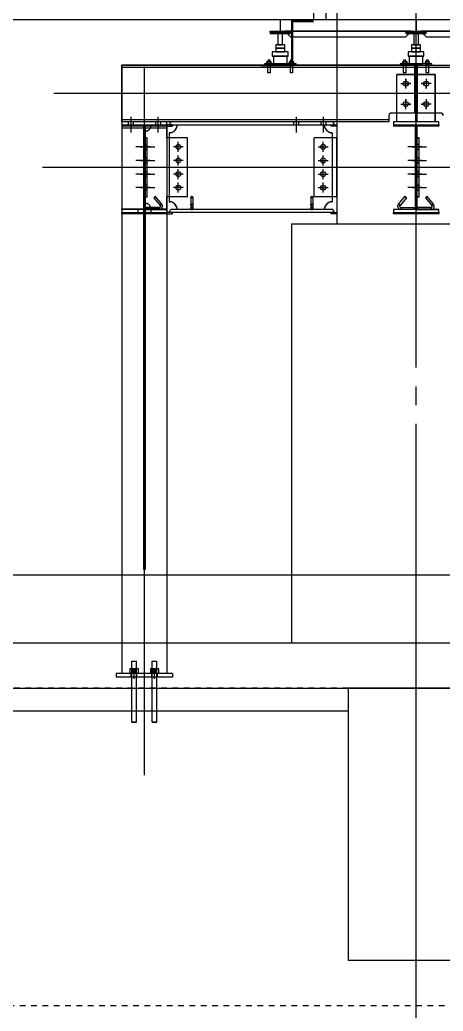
# Model space of a CAD drawing. Header units: millimetres. Extents: x -32710 to 654186, y -254124 to 420220.
# Drawn here: x 220650 to 222520, y 381575 to 385951 of the extents above; entities that cross this region are included whole.
import ezdxf

# ---------------------------------------------------------------- set-up
doc = ezdxf.new("R2010")
doc.units = ezdxf.units.MM
doc.header["$LTSCALE"] = 1000
for name, pattern in [('DXK_LINE_DOT2', [3.9198, 1.9599, -1.9599]), ('DXK_LINE_DOT3', [5.9187, 2.979, -0.9799, 0.9799, -0.9799]), ('TPH12-SEC-@E$0$CENTERK5', [6.916, 6.667, -0.083, 0.083, -0.083]), ('TPH12-SEC-@E$0$DOTK1', [0.1, 0.05, -0.05])]:
    doc.linetypes.add(name, pattern=pattern)
for name, color, linetype in [('A-Divide', 90, 'Continuous'), ('MD-20250424-增加TRAY與FS主管位置調整', 7, 'Continuous'), ('partition-S', 3, 'Continuous'), ('Raised Floor', 1, 'Continuous'), ('TPH12-SEC-@E$0$H-SIN', 252, 'TPH12-SEC-@E$0$CENTERK5'), ('TPH12-SEC-@E$0$KABE1', 252, 'Continuous'), ('TPH12-SEC-@E$0$SIAGE3', 252, 'Continuous'), ('TPH12-SEC-@E$0$STEEL3', 252, 'Continuous'), ('TPH12-SEC-@E$0$SUGATA3', 252, 'Continuous'), ('TPH12-SEC-@E$0$SUGATAD', 252, 'TPH12-SEC-@E$0$DOTK1')]:
    doc.layers.add(name, color=color, linetype=linetype)

# ---------------------------------------------------------------- blocks, each defined once
blk = doc.blocks.new('TPH12-SEC-@E')
at = {"layer": 'TPH12-SEC-@E$0$H-SIN'}
for p, q in [((222400, 377500), (222400, 414000)), ((274800, 385950), (45200, 385950)), ((298929.6, 383500), (18729.6, 383500))]:
    blk.add_line(p, q, dxfattribs=at)
at = {"layer": 'TPH12-SEC-@E$0$KABE1'}
for p, q in [((272350, 383200), (188250, 383200)), ((189100, 383000), (272350, 383000))]:
    blk.add_line(p, q, dxfattribs=at)
blk.add_lwpolyline([(222100, 381800), (222700, 381800), (222700, 383000), (222100, 383000)], close=True, dxfattribs=at)
at = {"layer": 'TPH12-SEC-@E$0$SIAGE3'}
blk.add_line((214300, 382900), (222100, 382900), dxfattribs=at)
at = {"layer": 'TPH12-SEC-@E$0$STEEL3'}
blk.add_line((222050, 393725), (222050, 385050), dxfattribs=at)
at = {"layer": 'TPH12-SEC-@E$0$SUGATA3'}
for q in [(221850, 383200), (222950, 385050)]:
    blk.add_line((221850, 385050), q, dxfattribs=at)
at = {"layer": 'TPH12-SEC-@E$0$SUGATAD', "ltscale": 0.5}
blk.add_lwpolyline([(222100, 383000), (220550, 383000), (220550, 381600), (224250, 381600), (224250, 383000), (222700, 383000)], dxfattribs=at)
blk = doc.blocks.new('A$C62b8fcb1')
at = {"color": 8, "linetype": 'DXK_LINE_DOT3'}
for p, q in [((-50900, -600), (-50900, 2723)), ((-50900, -450), (-50900, 2573)), ((-49700, 1634), (-49700, 2534)), ((-50000, 2409), (-51300, 2409)), ((-41600, 2409), (-50000, 2409)), ((-51350, 2084), (-50450, 2084)), ((-50450, 2084), (-50150, 2084)), ((-50150, 2084), (-49250, 2084))]:
    blk.add_line(p, q, dxfattribs=at)
at = {"color": 8, "linetype": 'DXK_LINE_DOT2'}
for p, q in [((-51000, 2284), (-51000, 2534)), ((-51000, 2534), (-49705, 2534)), ((-49705, 2525), (-51000, 2525)), ((-49705, 2534), (-49705, 2323)), ((-49695, 2323), (-49695, 2534)), ((-49695, 2534), (-41305, 2534)), ((-41305, 2525), (-49695, 2525)), ((-49615, 2493), (-49785, 2493)), ((-49785, 2284), (-49785, 2493)), ((-49615, 2493), (-49785, 2493)), ((-49785, 2284), (-49785, 2493)), ((-49703, 2464), (-49703, 2284)), ((-49703, 2464), (-49697, 2464)), ((-49697, 2464), (-49697, 2284)), ((-49615, 2284), (-49615, 2493)), ((-49615, 2284), (-49615, 2493)), ((-49810, 2323), (-49813.1, 2322.5)), ((-49705, 2323), (-49810, 2323)), ((-49590, 2323), (-49695, 2323)), ((-49586.9, 2322.5), (-49590, 2323)), ((-49820, 2293), (-51000, 2293)), ((-50800, 2284), (-51000, 2284)), ((-51000, 2284), (-51000, 2271)), ((-50800, 2271), (-50800, 2284)), ((-50782.5, 2284), (-50800, 2284)), ((-49820, 2284), (-50067.5, 2284)), ((-49819.5, 2316.1), (-49820, 2313)), ((-49820, 2313), (-49820, 2284)), ((-49600, 2284), (-49800, 2284)), ((-49800, 2284), (-49800, 2271)), ((-49600, 2271), (-49600, 2284)), ((-49580, 2313), (-49580.5, 2316.1)), ((-51000, 2271), (-50800, 2271)), ((-51000, 2271), (-51000, 2268)), ((-51000, 2268), (-51000, 2256)), ((-50800, 2268), (-51000, 2268)), ((-51000, 2268), (-51000, 2256)), ((-50800, 2268), (-51000, 2268)), ((-50800, 2265), (-51000, 2265)), ((-50904, 2271), (-50904, 2268)), ((-50904, 2268), (-50904, -150)), ((-50904, 2268), (-50904, -150)), ((-50896, 2256), (-50904, 2256)), ((-50896, 2256), (-50904, 2256)), ((-50896, 2243), (-50904, 2243)), ((-50896, 2243), (-50904, 2243)), ((-50896, 2236), (-50904, 2236)), ((-50896, 2271), (-50896, 2268)), ((-50896, 2268), (-50896, -150)), ((-50896, 2268), (-50896, -150)), ((-50891.1, 2243.5), (-50896, 2243)), ((-50871, 2268), (-50871.5, 2263.1)), ((-50800, 2271), (-50800, 2268)), ((-50800, 2268), (-50800, 2265)), ((-50800, 2268), (-50800, 2265)), ((-50800, 2214), (-50800, 2265)), ((-50785, 2236.4), (-50790, 2236)), ((-50755, 2271), (-50755.4, 2266)), ((-50104.6, 2266), (-50105, 2271)), ((-50070, 2236), (-50075, 2236.4)), ((-50050, 2265), (-50050, 2271)), ((-49800, 2271), (-49800, 2265)), ((-49800, 2271), (-49600, 2271)), ((-49704, 2265), (-49800, 2265)), ((-49704, 2271), (-49704, 1897)), ((-49696, 2265), (-49704, 2265)), ((-49696, 2236), (-49704, 2236)), ((-49696, 2271), (-49696, 1897)), ((-49600, 2265), (-49696, 2265)), ((-49600, 2271), (-49600, 2265)), ((-50887, 2214), (-50896, 2214)), ((-50887, 1954), (-50887, 2214)), ((-50710, 2214), (-50790, 2214)), ((-50710, 1954), (-50710, 2214)), ((-50150, 1954), (-50150, 2214)), ((-50070, 2214), (-50150, 2214)), ((-50050, 1954), (-50050, 2214)), ((-49687, 2214), (-49696, 2214)), ((-49687, 1954), (-49687, 2214)), ((-50874, 2174), (-50937, 2174)), ((-50896, 2185), (-50904, 2185)), ((-50896, 2163), (-50904, 2163)), ((-50887, 2185), (-50896, 2185)), ((-50887, 2163), (-50896, 2163)), ((-49674, 2174), (-49737, 2174)), ((-49696, 2185), (-49704, 2185)), ((-49696, 2163), (-49704, 2163)), ((-49687, 2185), (-49696, 2185)), ((-49687, 2163), (-49696, 2163)), ((-50874, 2114), (-50937, 2114)), ((-50896, 2125), (-50904, 2125)), ((-50896, 2103), (-50904, 2103)), ((-50887, 2125), (-50896, 2125)), ((-50887, 2103), (-50896, 2103)), ((-49674, 2114), (-49737, 2114)), ((-49696, 2125), (-49704, 2125)), ((-49696, 2103), (-49704, 2103)), ((-49687, 2125), (-49696, 2125)), ((-49687, 2103), (-49696, 2103)), ((-50896, 2065), (-50904, 2065)), ((-50887, 2065), (-50896, 2065)), ((-49696, 2065), (-49704, 2065)), ((-49687, 2065), (-49696, 2065)), ((-50874, 2054), (-50937, 2054)), ((-50896, 2043), (-50904, 2043)), ((-50887, 2043), (-50896, 2043)), ((-49674, 2054), (-49737, 2054)), ((-49696, 2043), (-49704, 2043)), ((-49687, 2043), (-49696, 2043)), ((-50874, 1994), (-50937, 1994)), ((-50896, 2005), (-50904, 2005)), ((-50896, 1983), (-50904, 1983)), ((-50887, 2005), (-50896, 2005)), ((-50887, 1983), (-50896, 1983)), ((-49674, 1994), (-49737, 1994)), ((-49696, 2005), (-49704, 2005)), ((-49696, 1983), (-49704, 1983)), ((-49687, 2005), (-49696, 2005)), ((-49687, 1983), (-49696, 1983)), ((-50904, 1932), (-50896, 1932)), ((-50887, 1954), (-50896, 1954)), ((-50851, 1954.4), (-50857.9, 1948.6)), ((-50857.9, 1948.6), (-50829.7, 1915)), ((-50856.8, 1949.5), (-50857.6, 1948.8)), ((-50852, 1953.5), (-50851.2, 1954.2)), ((-50822.8, 1920.8), (-50851, 1954.4)), ((-50800, 1900), (-50800, 1954)), ((-50710, 1954), (-50790, 1954)), ((-50790, 1932), (-50785, 1931.6)), ((-50694.2, 1952.6), (-50694.5, 1951.5)), ((-50694.2, 1950.4), (-50694.5, 1951.5)), ((-50694.5, 1951.5), (-50694.5, 1901.5)), ((-50693.2, 1953.5), (-50694.2, 1952.6)), ((-50693.2, 1949.5), (-50694.2, 1950.4)), ((-50691.7, 1954.2), (-50693.2, 1953.5)), ((-50691.7, 1948.8), (-50693.2, 1949.5)), ((-50690, 1954.4), (-50691.7, 1954.2)), ((-50690, 1948.6), (-50691.7, 1948.8)), ((-50688.3, 1954.2), (-50690, 1954.4)), ((-50688.3, 1948.8), (-50690, 1948.6)), ((-50686.8, 1953.5), (-50688.3, 1954.2)), ((-50686.8, 1949.5), (-50688.3, 1948.8)), ((-50685.8, 1952.6), (-50686.8, 1953.5)), ((-50685.8, 1950.4), (-50686.8, 1949.5)), ((-50685.5, 1951.5), (-50685.8, 1952.6)), ((-50685.5, 1951.5), (-50685.8, 1950.4)), ((-50685.5, 1951.5), (-50685.5, 1901.5)), ((-50164.2, 1952.6), (-50164.5, 1951.5)), ((-50164.5, 1951.5), (-50164.5, 1901.5)), ((-50164.2, 1950.4), (-50164.5, 1951.5)), ((-50163.2, 1953.5), (-50164.2, 1952.6)), ((-50163.2, 1949.5), (-50164.2, 1950.4)), ((-50161.7, 1954.2), (-50163.2, 1953.5)), ((-50161.7, 1948.8), (-50163.2, 1949.5)), ((-50160, 1954.4), (-50161.7, 1954.2)), ((-50160, 1948.6), (-50161.7, 1948.8)), ((-50158.3, 1954.2), (-50160, 1954.4)), ((-50158.3, 1948.8), (-50160, 1948.6)), ((-50156.8, 1953.5), (-50158.3, 1954.2)), ((-50156.8, 1949.5), (-50158.3, 1948.8)), ((-50155.8, 1952.6), (-50156.8, 1953.5)), ((-50155.8, 1950.4), (-50156.8, 1949.5)), ((-50155.5, 1951.5), (-50155.8, 1952.6)), ((-50155.5, 1951.5), (-50155.8, 1950.4)), ((-50155.5, 1951.5), (-50155.5, 1901.5)), ((-50070, 1954), (-50150, 1954)), ((-50075, 1931.6), (-50070, 1932)), ((-49777.2, 1920.8), (-49749, 1954.4)), ((-49742.1, 1948.6), (-49770.3, 1915)), ((-49748.8, 1954.2), (-49749, 1954.4)), ((-49742.1, 1948.6), (-49749, 1954.4)), ((-49748, 1953.5), (-49748.8, 1954.2)), ((-49704, 1932), (-49696, 1932)), ((-49687, 1954), (-49696, 1954)), ((-49651, 1954.4), (-49657.9, 1948.6)), ((-49657.9, 1948.6), (-49629.7, 1915)), ((-49656.8, 1949.5), (-49657.6, 1948.8)), ((-49652, 1953.5), (-49651.2, 1954.2)), ((-49622.8, 1920.8), (-49651, 1954.4)), ((-51000, 1897), (-51000, 1900)), ((-51000, 1900), (-50904, 1900)), ((-51000, 1897), (-51000, 1878)), ((-50800, 1897), (-51000, 1897)), ((-51000, 1897), (-51000, 1878)), ((-51000, 1884), (-50800, 1884)), ((-50929, 1900), (-50929, 1884)), ((-50896, 1925), (-50891.1, 1924.5)), ((-50871, 1900), (-50896, 1900)), ((-50833.9, 1906), (-50892.3, 1906)), ((-50892.3, 1897), (-50892.3, 1906)), ((-50892.3, 1898.3), (-50892.3, 1897.3)), ((-50892.3, 1897.3), (-50892.3, 1897)), ((-50871.5, 1904.9), (-50871, 1900)), ((-50871, 1900), (-50800, 1900)), ((-50871, 1900), (-50871, 1884)), ((-50833.9, 1906), (-50830.9, 1906.9)), ((-50833.9, 1897), (-50833.9, 1906)), ((-50826.1, 1899.3), (-50833.9, 1897)), ((-50833.9, 1898.3), (-50833.9, 1897.3)), ((-50833.9, 1897.3), (-50833.9, 1897)), ((-50830.9, 1906.9), (-50828.9, 1909.2)), ((-50822.8, 1920.8), (-50829.7, 1915)), ((-50829.7, 1915), (-50828.4, 1912.2)), ((-50828.7, 1915.9), (-50829.4, 1915.3)), ((-50828.9, 1909.2), (-50828.4, 1912.2)), ((-50826.1, 1899.3), (-50820.8, 1905.4)), ((-50823.8, 1920), (-50823, 1920.6)), ((-50819.5, 1913.4), (-50822.8, 1920.8)), ((-50820.8, 1905.4), (-50819.5, 1913.4)), ((-50800, 1897), (-50800, 1900)), ((-50800, 1897), (-50800, 1878)), ((-50800, 1897), (-50800, 1878)), ((-50755.4, 1902), (-50755, 1897)), ((-50694.2, 1919), (-50694.5, 1917.9)), ((-50694.2, 1916.8), (-50694.5, 1917.9)), ((-50694.2, 1903.2), (-50694.5, 1901.5)), ((-50694.5, 1901.5), (-50694.3, 1902.3)), ((-50694.5, 1901.5), (-50694.2, 1899.8)), ((-50694.3, 1902.3), (-50694.2, 1903.2)), ((-50693.2, 1920), (-50694.2, 1919)), ((-50693.2, 1915.9), (-50694.2, 1916.8)), ((-50694.2, 1903.2), (-50693.2, 1904.7)), ((-50694.2, 1899.8), (-50693.2, 1898.3)), ((-50691.7, 1920.6), (-50693.2, 1920)), ((-50691.7, 1915.3), (-50693.2, 1915.9)), ((-50693.2, 1904.7), (-50691.7, 1905.7)), ((-50693.2, 1898.3), (-50691.7, 1897.3)), ((-50690, 1920.8), (-50691.7, 1920.6)), ((-50690, 1915), (-50691.7, 1915.3)), ((-50691.7, 1905.7), (-50690, 1906)), ((-50691.7, 1897.3), (-50690, 1897)), ((-50688.3, 1920.6), (-50690, 1920.8)), ((-50688.3, 1915.3), (-50690, 1915)), ((-50690, 1906), (-50688.3, 1905.7)), ((-50690, 1897), (-50688.3, 1897.3)), ((-50686.8, 1920), (-50688.3, 1920.6)), ((-50686.8, 1915.9), (-50688.3, 1915.3)), ((-50688.3, 1905.7), (-50688.1, 1905.6)), ((-50688.1, 1905.6), (-50688.3, 1905.7)), ((-50688.3, 1897.3), (-50686.8, 1898.3)), ((-50688.1, 1905.6), (-50686.8, 1904.7)), ((-50685.8, 1919), (-50686.8, 1920)), ((-50685.8, 1916.8), (-50686.8, 1915.9)), ((-50686.8, 1904.7), (-50685.8, 1903.2)), ((-50686.8, 1898.3), (-50685.8, 1899.8)), ((-50685.5, 1917.9), (-50685.8, 1919)), ((-50685.5, 1917.9), (-50685.8, 1916.8)), ((-50685.7, 1902.3), (-50685.8, 1903.2)), ((-50685.5, 1901.5), (-50685.8, 1903.2)), ((-50685.8, 1899.8), (-50685.5, 1901.5)), ((-50685.5, 1901.5), (-50685.7, 1902.3)), ((-50164.2, 1919), (-50164.5, 1917.9)), ((-50164.2, 1916.8), (-50164.5, 1917.9)), ((-50164.2, 1903.2), (-50164.5, 1901.5)), ((-50164.5, 1901.5), (-50164.3, 1902.3)), ((-50164.5, 1901.5), (-50164.2, 1899.8)), ((-50164.3, 1902.3), (-50164.2, 1903.2)), ((-50163.2, 1920), (-50164.2, 1919)), ((-50163.2, 1915.9), (-50164.2, 1916.8)), ((-50164.2, 1903.2), (-50163.2, 1904.7)), ((-50164.2, 1899.8), (-50163.2, 1898.3)), ((-50161.7, 1920.6), (-50163.2, 1920)), ((-50161.7, 1915.3), (-50163.2, 1915.9)), ((-50163.2, 1904.7), (-50161.7, 1905.7)), ((-50163.2, 1898.3), (-50161.7, 1897.3)), ((-50160, 1920.8), (-50161.7, 1920.6)), ((-50160, 1915), (-50161.7, 1915.3)), ((-50161.7, 1905.7), (-50160, 1906)), ((-50161.7, 1897.3), (-50160, 1897)), ((-50158.3, 1920.6), (-50160, 1920.8)), ((-50158.3, 1915.3), (-50160, 1915)), ((-50160, 1906), (-50158.3, 1905.7)), ((-50160, 1897), (-50158.3, 1897.3)), ((-50156.8, 1920), (-50158.3, 1920.6)), ((-50156.8, 1915.9), (-50158.3, 1915.3)), ((-50158.3, 1905.7), (-50156.8, 1904.7)), ((-50158.3, 1897.3), (-50156.8, 1898.3)), ((-50155.8, 1919), (-50156.8, 1920)), ((-50155.8, 1916.8), (-50156.8, 1915.9)), ((-50156.8, 1904.7), (-50155.8, 1903.2)), ((-50156.8, 1898.3), (-50155.8, 1899.8)), ((-50155.5, 1917.9), (-50155.8, 1919)), ((-50155.5, 1917.9), (-50155.8, 1916.8)), ((-50155.5, 1901.5), (-50155.8, 1903.2)), ((-50155.7, 1902.3), (-50155.8, 1903.2)), ((-50155.8, 1899.8), (-50155.5, 1901.5)), ((-50155.5, 1901.5), (-50155.7, 1902.3)), ((-50105, 1897), (-50104.6, 1902)), ((-50050, 1878), (-50050, 1884)), ((-49600, 1897), (-49800, 1897)), ((-49800, 1897), (-49800, 1884)), ((-49800, 1884), (-49800, 1878)), ((-49800, 1884), (-49600, 1884)), ((-49780.5, 1913.4), (-49777.2, 1920.8)), ((-49779.2, 1905.4), (-49780.5, 1913.4)), ((-49773.9, 1899.3), (-49779.2, 1905.4)), ((-49777, 1920.6), (-49777.2, 1920.8)), ((-49770.3, 1915), (-49777.2, 1920.8)), ((-49776.2, 1920), (-49777, 1920.6)), ((-49773.9, 1899.3), (-49766.1, 1897)), ((-49770.3, 1915), (-49771.6, 1912.2)), ((-49771.1, 1909.2), (-49771.6, 1912.2)), ((-49769.1, 1906.9), (-49771.1, 1909.2)), ((-49769.1, 1906.9), (-49766.1, 1906)), ((-49766.1, 1897), (-49766.1, 1906)), ((-49766.1, 1906), (-49707.7, 1906)), ((-49766.1, 1897.3), (-49766.1, 1898.3)), ((-49766.1, 1897), (-49766.1, 1897.3)), ((-49707.7, 1897), (-49707.7, 1906)), ((-49707.7, 1897.3), (-49707.7, 1898.3)), ((-49707.7, 1897), (-49707.7, 1897.3)), ((-49633.9, 1906), (-49692.3, 1906)), ((-49692.3, 1897), (-49692.3, 1906)), ((-49692.3, 1898.3), (-49692.3, 1897.3)), ((-49692.3, 1897.3), (-49692.3, 1897)), ((-49633.9, 1906), (-49630.9, 1906.9)), ((-49633.9, 1897), (-49633.9, 1906)), ((-49626.1, 1899.3), (-49633.9, 1897)), ((-49633.9, 1898.3), (-49633.9, 1897.3)), ((-49633.9, 1897.3), (-49633.9, 1897)), ((-49630.9, 1906.9), (-49628.9, 1909.2)), ((-49622.8, 1920.8), (-49629.7, 1915)), ((-49629.7, 1915), (-49628.4, 1912.2)), ((-49628.7, 1915.9), (-49629.4, 1915.3)), ((-49628.9, 1909.2), (-49628.4, 1912.2)), ((-49626.1, 1899.3), (-49620.8, 1905.4)), ((-49623.8, 1920), (-49623, 1920.6)), ((-49619.5, 1913.4), (-49622.8, 1920.8)), ((-49620.8, 1905.4), (-49619.5, 1913.4)), ((-49600, 1884), (-49600, 1897)), ((-49600, 1884), (-49600, 1878)), ((-50800, 1878), (-51000, 1878)), ((-49600, 1878), (-49800, 1878)), ((-50926.5, -130), (-50963.5, -130)), ((-50963.5, -130), (-50963.5, -150)), ((-50955, -130), (-50955, -96)), ((-50955, -96), (-50935, -96)), ((-50955, -166), (-50955, -130)), ((-50954.9, -150), (-50954.9, -130)), ((-50954.2, -150), (-50954.2, -130)), ((-50953.4, -150), (-50953.4, -130)), ((-50950.3, -150), (-50950.3, -130)), ((-50946.1, -150), (-50946.1, -130)), ((-50943.9, -150), (-50943.9, -130)), ((-50939.7, -150), (-50939.7, -130)), ((-50936.6, -150), (-50936.6, -130)), ((-50935.7, -150), (-50935.7, -130)), ((-50935.1, -150), (-50935.1, -130)), ((-50935, -130), (-50935, -96)), ((-50935, -166), (-50935, -130)), ((-50926.5, -150), (-50926.5, -130)), ((-50836.5, -130), (-50873.5, -130)), ((-50873.5, -130), (-50873.5, -150)), ((-50865, -130), (-50865, -96)), ((-50865, -96), (-50845, -96)), ((-50865, -166), (-50865, -130)), ((-50864.9, -150), (-50864.9, -130)), ((-50864.2, -150), (-50864.2, -130)), ((-50863.4, -150), (-50863.4, -130)), ((-50860.3, -150), (-50860.3, -130)), ((-50856.1, -150), (-50856.1, -130)), ((-50853.9, -150), (-50853.9, -130)), ((-50849.7, -150), (-50849.7, -130)), ((-50846.6, -150), (-50846.6, -130)), ((-50845.8, -150), (-50845.8, -130)), ((-50845.1, -150), (-50845.1, -130)), ((-50845, -130), (-50845, -96)), ((-50845, -166), (-50845, -130)), ((-50836.5, -150), (-50836.5, -130)), ((-50800, -150), (-51000, -150)), ((-50800, -150), (-51000, -150)), ((-50957.5, -166), (-50957.5, -150)), ((-50955, -366), (-50955, -166)), ((-50945, -174), (-50945, -150)), ((-50935, -366), (-50935, -166)), ((-50932.5, -166), (-50932.5, -150)), ((-50867.5, -166), (-50867.5, -150)), ((-50865, -366), (-50865, -166)), ((-50855, -174), (-50855, -150)), ((-50845, -366), (-50845, -166)), ((-50842.5, -166), (-50842.5, -150)), ((-50955, -366), (-50935, -366)), ((-50865, -366), (-50845, -366))]:
    blk.add_line(p, q, dxfattribs=at)
at = {"color": 8, "linetype": 'Continuous'}
for p, q in [((-51000, 2534), (-51000, 2284)), ((-49705, 2534), (-51000, 2534)), ((-49705, 2525), (-51000, 2525)), ((-49705, 2525), (-49705, 2534)), ((-49705, 2323), (-49705, 2525)), ((-49695, 2534), (-41305, 2534)), ((-49695, 2534), (-49695, 2323)), ((-41305, 2525), (-49695, 2525)), ((-49785, 2284), (-49785, 2493)), ((-49785, 2493), (-49615, 2493)), ((-49767, 2453), (-49752.3, 2453)), ((-49767, 2453), (-49723, 2453)), ((-49767, 2453), (-49752.3, 2453)), ((-49767, 2453), (-49723, 2453)), ((-49745, 2475), (-49745, 2460.3)), ((-49745, 2431), (-49745, 2475)), ((-49745, 2475), (-49745, 2460.3)), ((-49745, 2431), (-49745, 2475)), ((-49723, 2453), (-49737.7, 2453)), ((-49723, 2453), (-49737.7, 2453)), ((-49677, 2453), (-49662.3, 2453)), ((-49633, 2453), (-49677, 2453)), ((-49677, 2453), (-49662.3, 2453)), ((-49633, 2453), (-49677, 2453)), ((-49655, 2475), (-49655, 2460.3)), ((-49655, 2475), (-49655, 2431)), ((-49655, 2475), (-49655, 2460.3)), ((-49655, 2475), (-49655, 2431)), ((-49633, 2453), (-49647.7, 2453)), ((-49633, 2453), (-49647.7, 2453)), ((-49615, 2493), (-49615, 2284)), ((-49745, 2431), (-49745, 2445.7)), ((-49745, 2431), (-49745, 2445.7)), ((-49655, 2431), (-49655, 2445.7)), ((-49655, 2431), (-49655, 2445.7)), ((-49767, 2363), (-49752.3, 2363)), ((-49767, 2363), (-49723, 2363)), ((-49767, 2363), (-49752.3, 2363)), ((-49767, 2363), (-49723, 2363)), ((-49745, 2385), (-49745, 2370.3)), ((-49745, 2341), (-49745, 2385)), ((-49745, 2385), (-49745, 2370.3)), ((-49745, 2341), (-49745, 2385)), ((-49723, 2363), (-49737.7, 2363)), ((-49723, 2363), (-49737.7, 2363)), ((-49677, 2363), (-49662.3, 2363)), ((-49633, 2363), (-49677, 2363)), ((-49677, 2363), (-49662.3, 2363)), ((-49633, 2363), (-49677, 2363)), ((-49655, 2385), (-49655, 2370.3)), ((-49655, 2385), (-49655, 2341)), ((-49655, 2385), (-49655, 2370.3)), ((-49655, 2385), (-49655, 2341)), ((-49633, 2363), (-49647.7, 2363)), ((-49633, 2363), (-49647.7, 2363)), ((-49810, 2323), (-49813.1, 2322.5)), ((-49705, 2323), (-49810, 2323)), ((-49745, 2341), (-49745, 2355.7)), ((-49745, 2341), (-49745, 2355.7)), ((-49590, 2323), (-49695, 2323)), ((-49655, 2341), (-49655, 2355.7)), ((-49655, 2341), (-49655, 2355.7)), ((-49586.9, 2322.5), (-49590, 2323)), ((-49820, 2293), (-51000, 2293)), ((-50800, 2284), (-51000, 2284)), ((-51000, 2284), (-51000, 2271)), ((-50971, 2284), (-50971, 2271)), ((-50971, 2284), (-50971, 2271)), ((-50971, 2284), (-50971, 2268)), ((-50960, 2306), (-50960, 2238)), ((-50960, 2306), (-50960, 2238)), ((-50960, 2306), (-50960, 2238)), ((-50949, 2284), (-50949, 2271)), ((-50949, 2284), (-50949, 2271)), ((-50949, 2284), (-50949, 2268)), ((-50851, 2284), (-50851, 2271)), ((-50851, 2284), (-50851, 2268)), ((-50851, 2284), (-50851, 2271)), ((-50840, 2306), (-50840, 2238)), ((-50840, 2306), (-50840, 2238)), ((-50840, 2306), (-50840, 2238)), ((-50829, 2284), (-50829, 2271)), ((-50829, 2284), (-50829, 2268)), ((-50829, 2284), (-50829, 2271)), ((-50800, 2271), (-50800, 2284)), ((-49820, 2284), (-50800, 2284)), ((-50782.5, 2284), (-50790, 2271)), ((-50067.5, 2284), (-50782.5, 2284)), ((-50241, 2284), (-50241, 2271)), ((-50230, 2306), (-50230, 2238)), ((-50219, 2284), (-50219, 2271)), ((-50121, 2284), (-50121, 2271)), ((-50110, 2306), (-50110, 2238)), ((-50099, 2284), (-50099, 2271)), ((-50060, 2271), (-50067.5, 2284)), ((-49819.5, 2316.1), (-49820, 2313)), ((-49820, 2313), (-49820, 2284)), ((-49600, 2284), (-49800, 2284)), ((-49800, 2284), (-49800, 2271)), ((-49600, 2271), (-49600, 2284)), ((-49580, 2313), (-49580.5, 2316.1)), ((-51000, 2271), (-50904, 2271)), ((-51000, 2271), (-51000, 2265)), ((-51000, 2265), (-51000, 1897)), ((-50904, 2265), (-51000, 2265)), ((-51000, 2265), (-51000, 1897)), ((-50904, 2256), (-51000, 2256)), ((-50904, 2256), (-51000, 2256)), ((-50904, 2271), (-50904, 1897)), ((-50896, 1897), (-50896, 2271)), ((-50896, 2271), (-50800, 2271)), ((-50800, 2265), (-50896, 2265)), ((-50800, 2256), (-50896, 2256)), ((-50800, 2256), (-50896, 2256)), ((-50775, 2271), (-50800, 2271)), ((-50800, 2271), (-50800, 2265)), ((-50800, 2265), (-50775, 2265)), ((-50800, 2265), (-50800, 1897)), ((-50800, 2265), (-50800, 1897)), ((-50790, 2271), (-50060, 2271)), ((-50790, 2236), (-50785, 2236.4)), ((-50790, 2236), (-50790, 1932)), ((-50775, 2265), (-50775, 2271)), ((-50755.4, 2266), (-50755, 2271)), ((-50105, 2271), (-50104.6, 2266)), ((-50075, 2265), (-50075, 2271)), ((-50075, 2271), (-50050, 2271)), ((-50050, 2265), (-50075, 2265)), ((-50075, 2236.4), (-50070, 2236)), ((-50070, 2236), (-50070, 1932)), ((-49800, 2271), (-49704, 2271)), ((-49800, 2271), (-49800, 2265)), ((-49704, 2265), (-49800, 2265)), ((-49704, 2271), (-49704, 1897)), ((-49696, 1897), (-49696, 2271)), ((-49696, 2271), (-49600, 2271)), ((-49600, 2265), (-49696, 2265)), ((-49600, 2271), (-49600, 2265)), ((-50896, 2214), (-50887, 2214)), ((-50887, 1954), (-50887, 2214)), ((-50790, 2214), (-50800, 2214)), ((-50750, 2152), (-50750, 2196)), ((-50110, 2152), (-50110, 2196)), ((-50050, 2214), (-50070, 2214)), ((-49696, 2214), (-49687, 2214)), ((-49687, 1954), (-49687, 2214)), ((-50917, 2174), (-50854, 2174)), ((-50904, 2185), (-50896, 2185)), ((-50904, 2163), (-50896, 2163)), ((-50896, 2185), (-50887, 2185)), ((-50896, 2163), (-50887, 2163)), ((-50728, 2174), (-50772, 2174)), ((-50132, 2174), (-50088, 2174)), ((-49717, 2174), (-49654, 2174)), ((-49704, 2185), (-49696, 2185)), ((-49704, 2163), (-49696, 2163)), ((-49696, 2185), (-49687, 2185)), ((-49696, 2163), (-49687, 2163)), ((-50917, 2114), (-50854, 2114)), ((-50904, 2125), (-50896, 2125)), ((-50904, 2103), (-50896, 2103)), ((-50896, 2125), (-50887, 2125)), ((-50896, 2103), (-50887, 2103)), ((-50728, 2114), (-50772, 2114)), ((-50750, 2092), (-50750, 2136)), ((-50132, 2114), (-50088, 2114)), ((-50110, 2092), (-50110, 2136)), ((-49717, 2114), (-49654, 2114)), ((-49704, 2125), (-49696, 2125)), ((-49704, 2103), (-49696, 2103)), ((-49696, 2125), (-49687, 2125)), ((-49696, 2103), (-49687, 2103)), ((-50904, 2065), (-50896, 2065)), ((-50896, 2065), (-50887, 2065)), ((-50750, 2032), (-50750, 2076)), ((-50110, 2032), (-50110, 2076)), ((-49704, 2065), (-49696, 2065)), ((-49696, 2065), (-49687, 2065)), ((-50917, 2054), (-50854, 2054)), ((-50904, 2043), (-50896, 2043)), ((-50896, 2043), (-50887, 2043)), ((-50728, 2054), (-50772, 2054)), ((-50750, 1972), (-50750, 2016)), ((-50132, 2054), (-50088, 2054)), ((-50110, 1972), (-50110, 2016)), ((-49717, 2054), (-49654, 2054)), ((-49704, 2043), (-49696, 2043)), ((-49696, 2043), (-49687, 2043)), ((-50917, 1994), (-50854, 1994)), ((-50904, 2005), (-50896, 2005)), ((-50904, 1983), (-50896, 1983)), ((-50896, 2005), (-50887, 2005)), ((-50896, 1983), (-50887, 1983)), ((-50728, 1994), (-50772, 1994)), ((-50132, 1994), (-50088, 1994)), ((-49717, 1994), (-49654, 1994)), ((-49704, 2005), (-49696, 2005)), ((-49704, 1983), (-49696, 1983)), ((-49696, 2005), (-49687, 2005)), ((-49696, 1983), (-49687, 1983)), ((-50896, 1954), (-50887, 1954)), ((-50857.9, 1948.6), (-50857.6, 1948.8)), ((-50857.9, 1948.6), (-50829.7, 1915)), ((-50857.6, 1948.8), (-50856.8, 1949.5)), ((-50856.8, 1949.5), (-50851, 1954.4)), ((-50822.8, 1920.8), (-50851, 1954.4)), ((-50790, 1954), (-50800, 1954)), ((-50785, 1931.6), (-50790, 1932)), ((-50694.5, 1951.5), (-50694.2, 1952.6)), ((-50694.5, 1951.5), (-50694.5, 1901.5)), ((-50694.2, 1952.6), (-50693.2, 1953.5)), ((-50693.2, 1953.5), (-50691.7, 1954.2)), ((-50691.7, 1954.2), (-50690, 1954.4)), ((-50690, 1954.4), (-50688.3, 1954.2)), ((-50688.3, 1954.2), (-50686.8, 1953.5)), ((-50686.8, 1953.5), (-50685.8, 1952.6)), ((-50685.8, 1952.6), (-50685.5, 1951.5)), ((-50685.5, 1951.5), (-50685.5, 1901.5)), ((-50164.5, 1951.5), (-50164.2, 1952.6)), ((-50164.5, 1951.5), (-50164.5, 1901.5)), ((-50164.2, 1952.6), (-50163.2, 1953.5)), ((-50163.2, 1953.5), (-50161.7, 1954.2)), ((-50161.7, 1954.2), (-50160, 1954.4)), ((-50160, 1954.4), (-50158.3, 1954.2)), ((-50158.3, 1954.2), (-50156.8, 1953.5)), ((-50156.8, 1953.5), (-50155.8, 1952.6)), ((-50155.8, 1952.6), (-50155.5, 1951.5)), ((-50155.5, 1951.5), (-50155.5, 1901.5)), ((-50070, 1932), (-50075, 1931.6)), ((-50050, 1954), (-50070, 1954)), ((-49777.2, 1920.8), (-49749, 1954.4)), ((-49742.1, 1948.6), (-49770.3, 1915)), ((-49749, 1954.4), (-49748.8, 1954.2)), ((-49748.8, 1954.2), (-49748, 1953.5)), ((-49748, 1953.5), (-49742.1, 1948.6)), ((-49696, 1954), (-49687, 1954)), ((-49657.9, 1948.6), (-49657.6, 1948.8)), ((-49657.9, 1948.6), (-49629.7, 1915)), ((-49657.6, 1948.8), (-49656.8, 1949.5)), ((-49656.8, 1949.5), (-49651, 1954.4)), ((-49622.8, 1920.8), (-49651, 1954.4)), ((-50904, 1897), (-51000, 1897)), ((-51000, 1897), (-51000, 1884)), ((-51000, 1884), (-50800, 1884)), ((-51000, 1878), (-51000, 1884)), ((-50896, 1897), (-50800, 1897)), ((-50892.3, 1906), (-50833.9, 1906)), ((-50892.3, 1898.3), (-50892.3, 1906)), ((-50892.3, 1897.3), (-50892.3, 1898.3)), ((-50892.3, 1897), (-50892.3, 1897.3)), ((-50833.9, 1906), (-50830.9, 1906.9)), ((-50833.9, 1906), (-50833.9, 1898.3)), ((-50826.1, 1899.3), (-50833.9, 1897)), ((-50833.9, 1897.3), (-50833.9, 1898.3)), ((-50833.9, 1897), (-50833.9, 1897.3)), ((-50830.9, 1906.9), (-50828.9, 1909.2)), ((-50829.7, 1915), (-50829.4, 1915.3)), ((-50829.7, 1915), (-50828.4, 1912.2)), ((-50829.4, 1915.3), (-50828.7, 1915.9)), ((-50828.9, 1909.2), (-50828.4, 1912.2)), ((-50828.7, 1915.9), (-50822.8, 1920.8)), ((-50826.1, 1899.3), (-50820.8, 1905.4)), ((-50819.5, 1913.4), (-50822.8, 1920.8)), ((-50820.8, 1905.4), (-50819.5, 1913.4)), ((-50800, 1884), (-50800, 1897)), ((-50775, 1884), (-50800, 1884)), ((-50800, 1884), (-50800, 1878)), ((-50790, 1884), (-50782.5, 1897)), ((-50060, 1884), (-50790, 1884)), ((-50067.5, 1897), (-50782.5, 1897)), ((-50775, 1878), (-50775, 1884)), ((-50755, 1897), (-50755.4, 1902)), ((-50694.5, 1917.9), (-50694.2, 1919)), ((-50694.2, 1899.8), (-50694.5, 1901.5)), ((-50694.2, 1919), (-50693.2, 1920)), ((-50693.2, 1898.3), (-50694.2, 1899.8)), ((-50693.2, 1920), (-50691.7, 1920.6)), ((-50691.7, 1897.3), (-50693.2, 1898.3)), ((-50691.7, 1920.6), (-50690, 1920.8)), ((-50690, 1897), (-50691.7, 1897.3)), ((-50690, 1920.8), (-50688.3, 1920.6)), ((-50688.3, 1897.3), (-50690, 1897)), ((-50688.3, 1920.6), (-50686.8, 1920)), ((-50686.8, 1898.3), (-50688.3, 1897.3)), ((-50686.8, 1920), (-50685.8, 1919)), ((-50685.8, 1899.8), (-50686.8, 1898.3)), ((-50685.8, 1919), (-50685.5, 1917.9)), ((-50685.5, 1901.5), (-50685.8, 1899.8)), ((-50164.5, 1917.9), (-50164.2, 1919)), ((-50164.2, 1899.8), (-50164.5, 1901.5)), ((-50164.2, 1919), (-50163.2, 1920)), ((-50163.2, 1898.3), (-50164.2, 1899.8)), ((-50163.2, 1920), (-50161.7, 1920.6)), ((-50161.7, 1897.3), (-50163.2, 1898.3)), ((-50161.7, 1920.6), (-50160, 1920.8)), ((-50160, 1897), (-50161.7, 1897.3)), ((-50160, 1920.8), (-50158.3, 1920.6)), ((-50158.3, 1897.3), (-50160, 1897)), ((-50158.3, 1920.6), (-50156.8, 1920)), ((-50156.8, 1898.3), (-50158.3, 1897.3)), ((-50156.8, 1920), (-50155.8, 1919)), ((-50155.8, 1899.8), (-50156.8, 1898.3)), ((-50155.8, 1919), (-50155.5, 1917.9)), ((-50155.5, 1901.5), (-50155.8, 1899.8)), ((-50104.6, 1902), (-50105, 1897)), ((-50075, 1878), (-50075, 1884)), ((-50075, 1884), (-50050, 1884)), ((-50060, 1884), (-50067.5, 1897)), ((-49704, 1897), (-49800, 1897)), ((-49800, 1897), (-49800, 1884)), ((-49800, 1878), (-49800, 1884)), ((-49800, 1884), (-49600, 1884)), ((-49780.5, 1913.4), (-49777.2, 1920.8)), ((-49779.2, 1905.4), (-49780.5, 1913.4)), ((-49773.9, 1899.3), (-49779.2, 1905.4)), ((-49777.2, 1920.8), (-49777, 1920.6)), ((-49777, 1920.6), (-49776.2, 1920)), ((-49776.2, 1920), (-49770.3, 1915)), ((-49773.9, 1899.3), (-49766.1, 1897)), ((-49770.3, 1915), (-49771.6, 1912.2)), ((-49771.1, 1909.2), (-49771.6, 1912.2)), ((-49769.1, 1906.9), (-49771.1, 1909.2)), ((-49769.1, 1906.9), (-49766.1, 1906)), ((-49766.1, 1905.7), (-49766.1, 1906)), ((-49766.1, 1906), (-49707.7, 1906)), ((-49766.1, 1905.7), (-49766.1, 1904.7)), ((-49766.1, 1904.7), (-49766.1, 1897)), ((-49707.7, 1906), (-49707.7, 1905.7)), ((-49707.7, 1905.7), (-49707.7, 1904.7)), ((-49707.7, 1904.7), (-49707.7, 1897)), ((-49696, 1897), (-49600, 1897)), ((-49692.3, 1906), (-49633.9, 1906)), ((-49692.3, 1898.3), (-49692.3, 1906)), ((-49692.3, 1897.3), (-49692.3, 1898.3)), ((-49692.3, 1897), (-49692.3, 1897.3)), ((-49633.9, 1906), (-49630.9, 1906.9)), ((-49633.9, 1906), (-49633.9, 1898.3)), ((-49626.1, 1899.3), (-49633.9, 1897)), ((-49633.9, 1897.3), (-49633.9, 1898.3)), ((-49633.9, 1897), (-49633.9, 1897.3)), ((-49630.9, 1906.9), (-49628.9, 1909.2)), ((-49629.7, 1915), (-49629.4, 1915.3)), ((-49629.7, 1915), (-49628.4, 1912.2)), ((-49629.4, 1915.3), (-49628.7, 1915.9)), ((-49628.9, 1909.2), (-49628.4, 1912.2)), ((-49628.7, 1915.9), (-49622.8, 1920.8)), ((-49626.1, 1899.3), (-49620.8, 1905.4)), ((-49619.5, 1913.4), (-49622.8, 1920.8)), ((-49620.8, 1905.4), (-49619.5, 1913.4)), ((-49600, 1884), (-49600, 1897)), ((-49600, 1884), (-49600, 1878)), ((-51000, 1878), (-51000, -150)), ((-50800, 1878), (-51000, 1878)), ((-51000, 1878), (-51000, -150)), ((-50800, 1878), (-50800, -150)), ((-50800, 1878), (-50775, 1878)), ((-50800, 1878), (-50800, -150)), ((-50050, 1878), (-50075, 1878)), ((-49600, 1878), (-49800, 1878)), ((-50926.5, -130), (-50963.5, -130)), ((-50963.5, -130), (-50963.5, -150)), ((-50955, -130), (-50955, -96)), ((-50955, -96), (-50935, -96)), ((-50954.2, -150), (-50954.2, -130)), ((-50935.7, -150), (-50935.7, -130)), ((-50935, -130), (-50935, -96)), ((-50926.5, -150), (-50926.5, -130)), ((-50836.5, -130), (-50873.5, -130)), ((-50873.5, -130), (-50873.5, -150)), ((-50865, -130), (-50865, -96)), ((-50865, -96), (-50845, -96)), ((-50864.2, -150), (-50864.2, -130)), ((-50845.8, -150), (-50845.8, -130)), ((-50845, -130), (-50845, -96)), ((-50836.5, -150), (-50836.5, -130)), ((-50775, -150), (-51025, -150)), ((-51025, -150), (-51025, -166)), ((-50775, -166), (-51025, -166)), ((-50955, -366), (-50955, -166)), ((-50935, -366), (-50935, -166)), ((-50865, -366), (-50865, -166)), ((-50845, -366), (-50845, -166)), ((-50775, -150), (-50775, -166)), ((-50936.3, -366), (-50955, -366)), ((-50935.3, -366), (-50936.3, -366)), ((-50935, -366), (-50935.3, -366)), ((-50846.3, -366), (-50865, -366)), ((-50845.3, -366), (-50846.3, -366)), ((-50845, -366), (-50845.3, -366))]:
    blk.add_line(p, q, dxfattribs=at)
for centre in [(-49745, 2453), (-49745, 2453), (-49655, 2453), (-49655, 2453), (-49745, 2363), (-49745, 2363), (-49655, 2363), (-49655, 2363), (-50750, 2174), (-50110, 2174), (-50750, 2114), (-50110, 2114), (-50750, 2054), (-50110, 2054), (-50750, 1994), (-50110, 1994)]:
    blk.add_circle(centre, 11, dxfattribs=at)
at = {"color": 8, "linetype": 'DXK_LINE_DOT2'}
for centre, radius, start, end in [((-49810, 2313), 10, 108, 162), ((-49590, 2313), 10, 18, 72), ((-50896, 2268), 25, 281.25, 348.75), ((-50790, 2271), 35, 278.1818, 351.8182), ((-50070, 2271), 35, 188.1818, 261.8182), ((-50790, 1897), 35, 8.1818, 81.8182), ((-50070, 1897), 35, 98.1818, 171.8182), ((-50896, 1900), 25, 11.25, 78.75), ((-50690, 1901.5), 4.5, 90, 270), ((-50690, 1901.5), 4.5, 270, 90), ((-50160, 1901.5), 4.5, 90, 270), ((-50160, 1901.5), 4.5, 270, 90)]:
    blk.add_arc(centre, radius, start, end, dxfattribs=at)
at = {"color": 8, "linetype": 'Continuous'}
for centre, radius, start, end in [((-49810, 2313), 10, 108, 162), ((-49590, 2313), 10, 18, 72), ((-50790, 2271), 35, 278.1818, 351.8182), ((-50070, 2271), 35, 188.1818, 261.8182), ((-50790, 1897), 35, 8.1818, 81.8182), ((-50070, 1897), 35, 98.1818, 171.8182)]:
    blk.add_arc(centre, radius, start, end, dxfattribs=at)

msp = doc.modelspace()

# ---------------------------------------------------------------- linework, layer by layer
at = {"layer": 'A-Divide', "const_width": 10}
msp.add_lwpolyline([(221948.24888, 385944.84224), (221852.86639, 385944.84225), (221852.86639, 385750), (221713.42887, 385750)], dxfattribs=at)
at = {"layer": 'partition-S'}
for p, q in [((221948.24888, 385949.99999, 0), (221948.24888, 385989.99999, 0)), ((222001.74888, 385989.99999, 0), (222001.74888, 385949.99999, 0)), ((222001.74888, 385949.99999, 0), (221948.24888, 385949.99999, 0))]:
    msp.add_line(p, q, dxfattribs=at)
at = {"layer": 'Raised Floor'}
for points in [[(222400, 385950), (221800, 385950), (221800, 385900), (222400, 385900)], [(223000, 385950), (222400, 385950), (222400, 385900), (223000, 385900)], [(221755, 385900), (221845, 385900), (221845, 385895), (221755, 385895)], [(221845, 385875), (222355, 385875), (222380, 385900), (221820, 385900)], [(222355, 385900), (222445, 385900), (222445, 385895), (222355, 385895)], [(222445, 385875), (222955, 385875), (222980, 385900), (222420, 385900)], [(221755, 385890), (221845, 385890), (221845, 385895), (221755, 385895)], [(221810.5, 385890), (221789.5, 385890), (221789.5, 385840), (221810.5, 385840)], [(222355, 385890), (222445, 385890), (222445, 385895), (222355, 385895)], [(222410.5, 385890), (222389.5, 385890), (222389.5, 385840), (222410.5, 385840)], [(221835, 385810), (221765, 385810), (221765, 385790), (221835, 385790)], [(221820, 385840), (221780, 385840), (221780, 385825), (221820, 385825)], [(221820, 385825), (221780, 385825), (221780, 385810), (221820, 385810)], [(222435, 385810), (222365, 385810), (222365, 385790), (222435, 385790)], [(222420, 385840), (222380, 385840), (222380, 385825), (222420, 385825)], [(222420, 385825), (222380, 385825), (222380, 385810), (222420, 385810)], [(221755, 385772), (221745, 385772), (221745, 385757), (221755, 385757)], [(221830, 385790), (221770, 385790), (221770, 385757), (221830, 385757)], [(221855, 385772), (221845, 385772), (221845, 385757), (221855, 385757)], [(222355, 385772), (222345, 385772), (222345, 385757), (222355, 385757)], [(222430, 385790), (222370, 385790), (222370, 385757), (222430, 385757)], [(222455, 385772), (222445, 385772), (222445, 385757), (222455, 385757)], [(221730, 385750), (221870, 385750), (221870, 385757), (221730, 385757)], [(221760, 385765), (221740, 385765), (221740, 385757), (221760, 385757)], [(221755, 385717), (221745, 385717), (221745, 385750), (221755, 385750)], [(221860, 385765), (221840, 385765), (221840, 385757), (221860, 385757)], [(221855, 385717), (221845, 385717), (221845, 385750), (221855, 385750)], [(222330, 385750), (222470, 385750), (222470, 385757), (222330, 385757)], [(222360, 385765), (222340, 385765), (222340, 385757), (222360, 385757)], [(222355, 385717), (222345, 385717), (222345, 385750), (222355, 385750)], [(222460, 385765), (222440, 385765), (222440, 385757), (222460, 385757)], [(222455, 385717), (222445, 385717), (222445, 385750), (222455, 385750)]]:
    msp.add_lwpolyline(points, close=True, dxfattribs=at)

# ---------------------------------------------------------------- block references
msp.add_blockref('TPH12-SEC-@E', (0, 0))
at = {"layer": 'MD-20250424-增加TRAY與FS主管位置調整'}
msp.add_blockref('A$C62b8fcb1', (272100, 383216), dxfattribs=at)

doc.saveas('drawing.dxf')
